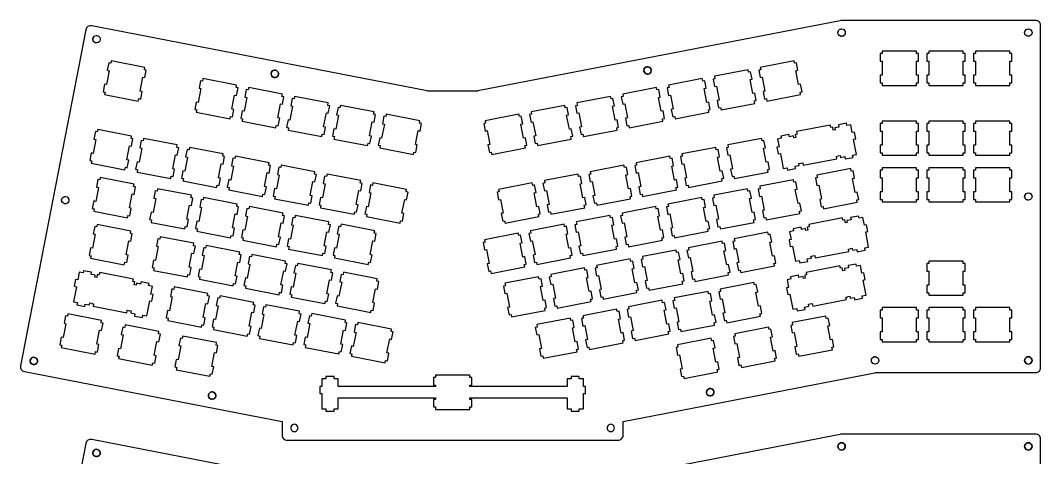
# Model space of a CAD drawing. Header units: millimetres. Extents: x -191 to 225, y 1 to 821.
# Drawn here: x -190.9 to 225.1, y 642.6 to 821.1 of the extents above; entities that cross this region are included whole.
import ezdxf

# ---------------------------------------------------------------- set-up
doc = ezdxf.new("R2010")
doc.units = ezdxf.units.MM
doc.layers.get('0').update_dxf_attribs({"linetype": 'CONTINUOUS'})

msp = doc.modelspace()

# ---------------------------------------------------------------- linework, layer by layer
for p, q in [((142.54, 816.6), (142.46, 816.14)), ((142.54, 815.67), (142.46, 816.14)), ((142.54, 816.6), (142.75, 817.02)), ((142.75, 815.25), (142.54, 815.67)), ((143.08, 817.35), (142.75, 817.02)), ((143.5, 817.56), (143.08, 817.35)), ((143.5, 817.56), (143.96, 817.64)), ((143.96, 817.64), (144.43, 817.56)), ((144.43, 817.56), (144.84, 817.35)), ((144.84, 817.35), (145.18, 817.02)), ((145.18, 817.02), (145.39, 816.6)), ((145.39, 815.67), (145.18, 815.25)), ((145.39, 816.6), (145.46, 816.14)), ((145.46, 816.14), (145.39, 815.67)), ((218.63, 816.14), (218.71, 816.6)), ((218.71, 815.67), (218.63, 816.14)), ((218.71, 816.6), (218.92, 817.02)), ((218.92, 815.25), (218.71, 815.67)), ((218.92, 817.02), (219.25, 817.35)), ((219.25, 817.35), (219.67, 817.56)), ((219.67, 817.56), (220.13, 817.64)), ((220.13, 817.64), (220.6, 817.56)), ((220.6, 817.56), (221.01, 817.35)), ((221.01, 817.35), (221.35, 817.02)), ((221.35, 817.02), (221.56, 816.6)), ((221.56, 815.67), (221.35, 815.25)), ((221.56, 816.6), (221.63, 816.14)), ((221.63, 816.14), (221.56, 815.67)), ((-161.31, 813.73), (-161.33, 813.26)), ((-161.2, 812.81), (-161.33, 813.26)), ((-161.31, 813.73), (-161.15, 814.17)), ((-160.94, 812.42), (-161.2, 812.81)), ((-161.15, 814.17), (-160.87, 814.54)), ((-160.57, 812.13), (-160.94, 812.42)), ((-160.87, 814.54), (-160.48, 814.8)), ((-160.57, 812.13), (-160.13, 811.97)), ((-160.48, 814.8), (-160.02, 814.93)), ((-159.66, 811.95), (-160.13, 811.97)), ((-160.02, 814.93), (-159.56, 814.91)), ((-159.21, 812.08), (-159.66, 811.95)), ((-159.56, 814.91), (-159.11, 814.75)), ((-158.82, 812.34), (-159.21, 812.08)), ((-159.11, 814.75), (-158.74, 814.47)), ((-158.53, 812.71), (-158.82, 812.34)), ((-158.74, 814.47), (-158.48, 814.08)), ((-158.37, 813.16), (-158.53, 812.71)), ((-158.48, 814.08), (-158.35, 813.62)), ((-158.35, 813.62), (-158.37, 813.16)), ((142.75, 815.25), (143.08, 814.92)), ((143.5, 814.71), (143.08, 814.92)), ((143.5, 814.71), (143.96, 814.64)), ((144.43, 814.71), (143.96, 814.64)), ((144.43, 814.71), (144.84, 814.92)), ((145.18, 815.25), (144.84, 814.92)), ((219.25, 814.92), (218.92, 815.25)), ((219.67, 814.71), (219.25, 814.92)), ((220.13, 814.64), (219.67, 814.71)), ((220.6, 814.71), (220.13, 814.64)), ((221.01, 814.92), (220.6, 814.71)), ((221.35, 815.25), (221.01, 814.92)), ((-88.63, 799.13), (-88.62, 799.6)), ((-88.63, 799.13), (-88.51, 798.68)), ((-88.62, 799.6), (-88.46, 800.04)), ((-88.46, 800.04), (-88.17, 800.41)), ((-88.17, 800.41), (-87.78, 800.67)), ((-87.78, 800.67), (-87.33, 800.8)), ((-87.33, 800.8), (-86.86, 800.78)), ((-86.86, 800.78), (-86.42, 800.62)), ((-86.42, 800.62), (-86.05, 800.33)), ((-86.05, 800.33), (-85.79, 799.95)), ((-85.67, 799.03), (-85.83, 798.58)), ((-85.79, 799.95), (-85.66, 799.49)), ((-85.66, 799.49), (-85.67, 799.03)), ((63.49, 801.31), (63.36, 800.86)), ((63.36, 800.86), (63.38, 800.39)), ((63.38, 800.39), (63.54, 799.95)), ((63.75, 801.7), (63.49, 801.31)), ((63.54, 799.95), (63.83, 799.58)), ((64.12, 801.99), (63.75, 801.7)), ((63.83, 799.58), (64.22, 799.31)), ((64.57, 802.15), (64.12, 801.99)), ((64.22, 799.31), (64.67, 799.18)), ((65.03, 802.16), (64.57, 802.15)), ((64.67, 799.18), (65.14, 799.2)), ((65.48, 802.03), (65.03, 802.16)), ((65.14, 799.2), (65.58, 799.36)), ((65.87, 801.77), (65.48, 802.03)), ((65.58, 799.36), (65.95, 799.65)), ((66.16, 801.4), (65.87, 801.77)), ((65.95, 799.65), (66.21, 800.04)), ((66.32, 800.96), (66.16, 801.4)), ((66.21, 800.04), (66.34, 800.49)), ((66.34, 800.49), (66.32, 800.96)), ((-88.24, 798.29), (-88.51, 798.68)), ((-87.87, 798), (-88.24, 798.29)), ((-87.43, 797.84), (-87.87, 798)), ((-86.96, 797.82), (-87.43, 797.84)), ((-86.51, 797.95), (-86.96, 797.82)), ((-86.12, 798.21), (-86.51, 797.95)), ((-85.83, 798.58), (-86.12, 798.21)), ((-173.92, 748.49), (-173.63, 748.86)), ((-173.63, 748.86), (-173.24, 749.12)), ((-173.24, 749.12), (-172.79, 749.25)), ((-172.79, 749.25), (-172.32, 749.23)), ((-172.32, 749.23), (-171.88, 749.07)), ((-171.88, 749.07), (-171.51, 748.78)), ((218.71, 749.69), (218.63, 749.22)), ((218.71, 748.76), (218.63, 749.22)), ((218.71, 749.69), (218.92, 750.11)), ((218.92, 750.11), (219.25, 750.44)), ((219.25, 750.44), (219.67, 750.65)), ((219.67, 750.65), (220.13, 750.72)), ((220.13, 750.72), (220.6, 750.65)), ((221.01, 750.44), (220.6, 750.65)), ((221.01, 750.44), (221.35, 750.11)), ((221.35, 750.11), (221.56, 749.69)), ((221.56, 749.69), (221.63, 749.22)), ((221.63, 749.22), (221.56, 748.76)), ((-174.1, 747.58), (-174.08, 748.04)), ((-174.1, 747.58), (-173.97, 747.13)), ((-173.92, 748.49), (-174.08, 748.04)), ((-173.71, 746.74), (-173.97, 747.13)), ((-173.34, 746.45), (-173.71, 746.74)), ((-172.9, 746.28), (-173.34, 746.45)), ((-172.43, 746.27), (-172.9, 746.28)), ((-171.98, 746.4), (-172.43, 746.27)), ((-171.59, 746.66), (-171.98, 746.4)), ((-171.3, 747.03), (-171.59, 746.66)), ((-171.51, 748.78), (-171.25, 748.39)), ((-171.14, 747.47), (-171.3, 747.03)), ((-171.12, 747.94), (-171.25, 748.39)), ((-171.12, 747.94), (-171.14, 747.47)), ((218.71, 748.76), (218.92, 748.34)), ((219.25, 748.01), (218.92, 748.34)), ((219.25, 748.01), (219.67, 747.8)), ((219.67, 747.8), (220.13, 747.72)), ((220.6, 747.8), (220.13, 747.72)), ((221.01, 748.01), (220.6, 747.8)), ((221.35, 748.34), (221.01, 748.01)), ((221.56, 748.76), (221.35, 748.34)), ((-186.87, 681.89), (-186.85, 682.36)), ((-186.85, 682.36), (-186.69, 682.8)), ((-186.69, 682.8), (-186.4, 683.17)), ((-186.01, 683.44), (-186.4, 683.17)), ((-186.01, 683.44), (-185.56, 683.56)), ((-185.56, 683.56), (-185.09, 683.55)), ((-185.09, 683.55), (-184.65, 683.39)), ((-184.65, 683.39), (-184.28, 683.1)), ((-184.28, 683.1), (-184.02, 682.71)), ((-184.02, 682.71), (-183.89, 682.26)), ((156.16, 682.31), (156.23, 682.78)), ((156.23, 681.85), (156.16, 682.31)), ((156.23, 682.78), (156.44, 683.19)), ((156.44, 683.19), (156.77, 683.53)), ((156.77, 683.53), (157.19, 683.74)), ((157.65, 683.81), (157.19, 683.74)), ((157.65, 683.81), (158.12, 683.74)), ((158.12, 683.74), (158.54, 683.53)), ((158.54, 683.53), (158.87, 683.19)), ((158.87, 683.19), (159.08, 682.78)), ((159.08, 682.78), (159.16, 682.31)), ((159.16, 682.31), (159.08, 681.85)), ((218.63, 682.31), (218.71, 682.78)), ((218.71, 681.85), (218.63, 682.31)), ((218.92, 683.19), (218.71, 682.78)), ((218.92, 683.19), (219.25, 683.53)), ((219.25, 683.53), (219.67, 683.74)), ((219.67, 683.74), (220.13, 683.81)), ((220.13, 683.81), (220.6, 683.74)), ((220.6, 683.74), (221.01, 683.53)), ((221.35, 683.19), (221.01, 683.53)), ((221.35, 683.19), (221.56, 682.78)), ((221.56, 682.78), (221.63, 682.31)), ((221.63, 682.31), (221.56, 681.85)), ((-186.74, 681.44), (-186.87, 681.89)), ((-186.47, 681.05), (-186.74, 681.44)), ((-186.1, 680.76), (-186.47, 681.05)), ((-185.66, 680.6), (-186.1, 680.76)), ((-185.19, 680.59), (-185.66, 680.6)), ((-184.74, 680.72), (-185.19, 680.59)), ((-184.35, 680.98), (-184.74, 680.72)), ((-184.06, 681.35), (-184.35, 680.98)), ((-183.9, 681.79), (-184.06, 681.35)), ((-183.89, 682.26), (-183.9, 681.79)), ((156.44, 681.43), (156.23, 681.85)), ((156.77, 681.1), (156.44, 681.43)), ((157.19, 680.88), (156.77, 681.1)), ((157.65, 680.81), (157.19, 680.88)), ((158.12, 680.88), (157.65, 680.81)), ((158.54, 681.1), (158.12, 680.88)), ((158.87, 681.43), (158.54, 681.1)), ((159.08, 681.85), (158.87, 681.43)), ((218.92, 681.43), (218.71, 681.85)), ((219.25, 681.1), (218.92, 681.43)), ((219.67, 680.88), (219.25, 681.1)), ((220.13, 680.81), (219.67, 680.88)), ((220.13, 680.81), (220.6, 680.88)), ((221.01, 681.1), (220.6, 680.88)), ((221.35, 681.43), (221.01, 681.1)), ((221.56, 681.85), (221.35, 681.43)), ((89.03, 669.94), (88.9, 669.49)), ((89.29, 670.33), (89.03, 669.94)), ((89.66, 670.62), (89.29, 670.33)), ((90.1, 670.78), (89.66, 670.62)), ((90.57, 670.8), (90.1, 670.78)), ((91.02, 670.67), (90.57, 670.8)), ((91.41, 670.41), (91.02, 670.67)), ((91.7, 670.04), (91.41, 670.41)), ((91.86, 669.59), (91.7, 670.04)), ((-114.17, 667.76), (-114.15, 668.23)), ((-114.04, 667.31), (-114.17, 667.76)), ((-114.15, 668.23), (-113.99, 668.67)), ((-113.78, 666.92), (-114.04, 667.31)), ((-113.99, 668.67), (-113.7, 669.04)), ((-113.41, 666.63), (-113.78, 666.92)), ((-113.7, 669.04), (-113.31, 669.3)), ((-112.97, 666.47), (-113.41, 666.63)), ((-113.31, 669.3), (-112.86, 669.43)), ((-112.5, 666.45), (-112.97, 666.47)), ((-112.86, 669.43), (-112.39, 669.42)), ((-112.05, 666.58), (-112.5, 666.45)), ((-112.39, 669.42), (-111.95, 669.26)), ((-111.66, 666.85), (-112.05, 666.58)), ((-111.95, 669.26), (-111.58, 668.97)), ((-111.37, 667.22), (-111.66, 666.85)), ((-111.58, 668.97), (-111.32, 668.58)), ((-111.21, 667.66), (-111.37, 667.22)), ((-111.32, 668.58), (-111.19, 668.13)), ((-111.19, 668.13), (-111.21, 667.66)), ((88.9, 669.49), (88.91, 669.02)), ((88.91, 669.02), (89.07, 668.58)), ((89.07, 668.58), (89.36, 668.21)), ((89.36, 668.21), (89.75, 667.95)), ((89.75, 667.95), (90.2, 667.82)), ((90.2, 667.82), (90.67, 667.83)), ((90.67, 667.83), (91.11, 667.99)), ((91.11, 667.99), (91.48, 668.28)), ((91.48, 668.28), (91.75, 668.67)), ((91.75, 668.67), (91.87, 669.12)), ((91.87, 669.12), (91.86, 669.59)), ((-161.31, 644.79), (-161.15, 645.23)), ((-161.15, 645.23), (-160.87, 645.61)), ((-160.87, 645.61), (-160.48, 645.87)), ((-160.48, 645.87), (-160.02, 646)), ((-160.02, 646), (-159.56, 645.98)), ((-159.56, 645.98), (-159.11, 645.82)), ((-159.11, 645.82), (-158.74, 645.53)), ((-158.74, 645.53), (-158.48, 645.14)), ((-158.48, 645.14), (-158.35, 644.69)), ((142.46, 647.2), (142.54, 647.67)), ((142.54, 646.74), (142.46, 647.2)), ((142.54, 647.67), (142.75, 648.08)), ((142.75, 646.32), (142.54, 646.74)), ((142.75, 648.08), (143.08, 648.42)), ((143.08, 645.99), (142.75, 646.32)), ((143.08, 648.42), (143.5, 648.63)), ((143.5, 645.77), (143.08, 645.99)), ((143.5, 648.63), (143.96, 648.7)), ((143.96, 645.7), (143.5, 645.77)), ((143.96, 648.7), (144.43, 648.63)), ((144.43, 645.77), (143.96, 645.7)), ((144.43, 648.63), (144.84, 648.42)), ((144.84, 645.99), (144.43, 645.77)), ((144.84, 648.42), (145.18, 648.08)), ((145.18, 646.32), (144.84, 645.99)), ((145.18, 648.08), (145.39, 647.67)), ((145.39, 646.74), (145.18, 646.32)), ((145.39, 647.67), (145.46, 647.2)), ((145.46, 647.2), (145.39, 646.74)), ((218.63, 647.2), (218.71, 647.67)), ((218.71, 646.74), (218.63, 647.2)), ((218.71, 647.67), (218.92, 648.08)), ((218.92, 646.32), (218.71, 646.74)), ((218.92, 648.08), (219.25, 648.42)), ((219.25, 645.99), (218.92, 646.32)), ((219.25, 648.42), (219.67, 648.63)), ((219.67, 645.77), (219.25, 645.99)), ((219.67, 648.63), (220.13, 648.7)), ((220.13, 645.7), (219.67, 645.77)), ((220.13, 648.7), (220.6, 648.63)), ((220.6, 645.77), (220.13, 645.7)), ((220.6, 648.63), (221.01, 648.42)), ((221.01, 645.99), (220.6, 645.77)), ((221.01, 648.42), (221.35, 648.08)), ((221.35, 646.32), (221.01, 645.99)), ((221.35, 648.08), (221.56, 647.67)), ((221.56, 646.74), (221.35, 646.32)), ((221.56, 647.67), (221.63, 647.2)), ((221.63, 647.2), (221.56, 646.74)), ((-161.33, 644.32), (-161.31, 644.79)), ((-161.2, 643.87), (-161.33, 644.32)), ((-160.94, 643.48), (-161.2, 643.87)), ((-160.57, 643.19), (-160.94, 643.48)), ((-160.13, 643.03), (-160.57, 643.19)), ((-159.66, 643.02), (-160.13, 643.03)), ((-159.21, 643.15), (-159.66, 643.02)), ((-158.82, 643.41), (-159.21, 643.15)), ((-158.53, 643.78), (-158.82, 643.41)), ((-158.37, 644.22), (-158.53, 643.78)), ((-158.35, 644.69), (-158.37, 644.22))]:
    msp.add_line(p, q)
for points in [[(225.13, 819.14, 0.414214), (223.13, 821.14), (144.11, 821.14), (-4.34, 792.32, -0.047992), (-4.72, 792.28), (-24.58, 792.28, -0.048018), (-24.96, 792.32), (-161.83, 818.92, 0.414214), (-164.18, 817.34), (-190.86, 680.08, 0.414214), (-189.28, 677.74), (-84.18, 657.31), (-84.18, 651.76, 0.414214), (-82.18, 649.76), (52.88, 649.76, 0.414214), (54.88, 651.76), (54.88, 657.31), (157.57, 677.27, -0.048033), (157.96, 677.31), (223.13, 677.31, 0.414214), (225.13, 679.31)], [(225.13, 650.2, 0.414214), (223.13, 652.2), (144.11, 652.2), (-4.34, 623.38, -0.047992), (-4.72, 623.35), (-24.58, 623.35, -0.048018), (-24.96, 623.38), (-161.83, 649.99, 0.414214), (-164.18, 648.41), (-190.86, 511.15, 0.414214), (-189.28, 508.81), (-84.18, 488.38), (-84.18, 482.83, 0.414214), (-82.18, 480.83), (52.88, 480.83, 0.414214), (54.88, 482.83), (54.88, 488.38), (157.57, 508.34, -0.048033), (157.96, 508.38), (223.13, 508.38, 0.414214), (225.13, 510.38)]]:
    msp.add_lwpolyline(points, format="xyb", close=True)
for points in [[(144.43, 814.71), (143.96, 814.64), (143.5, 814.71), (143.08, 814.92), (142.75, 815.25), (142.54, 815.67), (142.46, 816.14), (142.54, 816.6), (142.75, 817.02), (143.08, 817.35), (143.5, 817.56), (143.96, 817.64), (144.43, 817.56), (144.84, 817.35), (145.18, 817.02), (145.39, 816.6), (145.46, 816.14), (145.39, 815.67), (145.18, 815.25), (144.84, 814.92)], [(218.71, 816.6), (218.92, 817.02), (219.25, 817.35), (219.67, 817.56), (220.13, 817.64), (220.6, 817.56), (221.01, 817.35), (221.35, 817.02), (221.56, 816.6), (221.63, 816.14), (221.56, 815.67), (221.35, 815.25), (221.01, 814.92), (220.6, 814.71), (220.13, 814.64), (219.67, 814.71), (219.25, 814.92), (218.92, 815.25), (218.71, 815.67), (218.63, 816.14)], [(-160.87, 814.54), (-160.48, 814.8), (-160.02, 814.93), (-159.56, 814.91), (-159.11, 814.75), (-158.74, 814.47), (-158.48, 814.08), (-158.35, 813.62), (-158.37, 813.16), (-158.53, 812.71), (-158.82, 812.34), (-159.21, 812.08), (-159.66, 811.95), (-160.13, 811.97), (-160.57, 812.13), (-160.94, 812.42), (-161.2, 812.81), (-161.33, 813.26), (-161.31, 813.73), (-161.15, 814.17)], [(160.51, 808.61), (160.51, 807.61), (159.71, 807.61), (159.71, 804.51), (160.51, 804.51), (160.51, 798.71), (159.71, 798.71), (159.71, 795.61), (160.51, 795.61), (160.51, 794.61), (174.51, 794.61), (174.51, 795.61), (175.31, 795.61), (175.31, 798.71), (174.51, 798.71), (174.51, 804.51), (175.31, 804.51), (175.31, 807.61), (174.51, 807.61), (174.51, 808.61)], [(179.56, 804.51), (179.56, 798.71), (178.76, 798.71), (178.76, 795.61), (179.56, 795.61), (179.56, 794.61), (193.56, 794.61), (193.56, 795.61), (194.36, 795.61), (194.36, 798.71), (193.56, 798.71), (193.56, 804.51), (194.36, 804.51), (194.36, 807.61), (193.56, 807.61), (193.56, 808.61), (179.56, 808.61), (179.56, 807.61), (178.76, 807.61), (178.76, 804.51)], [(212.61, 808.61), (198.61, 808.61), (198.61, 807.61), (197.81, 807.61), (197.81, 804.51), (198.61, 804.51), (198.61, 798.71), (197.81, 798.71), (197.81, 795.61), (198.61, 795.61), (198.61, 794.61), (212.61, 794.61), (212.61, 795.61), (213.41, 795.61), (213.41, 798.71), (212.61, 798.71), (212.61, 804.51), (213.41, 804.51), (213.41, 807.61), (212.61, 807.61)], [(-154.87, 803.79), (-155.46, 800.75), (-154.67, 800.59), (-155.78, 794.9), (-156.56, 795.05), (-157.16, 792.01), (-156.37, 791.86), (-156.56, 790.88), (-142.82, 788.21), (-142.63, 789.19), (-141.84, 789.03), (-141.25, 792.08), (-142.04, 792.23), (-140.93, 797.92), (-140.14, 797.77), (-139.55, 800.81), (-140.34, 800.97), (-140.15, 801.95), (-153.89, 804.62), (-154.08, 803.64)], [(112.54, 789.03), (113.32, 789.19), (113.51, 788.21), (127.25, 790.88), (127.06, 791.86), (127.85, 792.01), (127.26, 795.05), (126.47, 794.9), (125.36, 800.59), (126.15, 800.75), (125.56, 803.79), (124.77, 803.64), (124.58, 804.62), (110.84, 801.95), (111.03, 800.97), (110.25, 800.81), (110.84, 797.77), (111.62, 797.92), (112.73, 792.23), (111.94, 792.08)], [(-87.78, 800.67), (-88.17, 800.41), (-88.46, 800.04), (-88.62, 799.6), (-88.63, 799.13), (-88.51, 798.68), (-88.24, 798.29), (-87.87, 798), (-87.43, 797.84), (-86.96, 797.82), (-86.51, 797.95), (-86.12, 798.21), (-85.83, 798.58), (-85.67, 799.03), (-85.66, 799.49), (-85.79, 799.95), (-86.05, 800.33), (-86.42, 800.62), (-86.86, 800.78), (-87.33, 800.8)], [(66.34, 800.49), (66.21, 800.04), (65.95, 799.65), (65.58, 799.36), (65.14, 799.2), (64.67, 799.18), (64.22, 799.31), (63.83, 799.58), (63.54, 799.95), (63.38, 800.39), (63.36, 800.86), (63.49, 801.31), (63.75, 801.7), (64.12, 801.99), (64.57, 802.15), (65.03, 802.16), (65.48, 802.03), (65.87, 801.77), (66.16, 801.4), (66.32, 800.96)], [(92.14, 798.31), (92.33, 797.33), (91.55, 797.18), (92.14, 794.14), (92.92, 794.29), (94.03, 788.6), (93.24, 788.44), (93.84, 785.4), (94.62, 785.55), (94.81, 784.57), (108.55, 787.24), (108.36, 788.22), (109.15, 788.38), (108.56, 791.42), (107.77, 791.27), (106.66, 796.96), (107.45, 797.11), (106.86, 800.15), (106.07, 800), (105.88, 800.98)], [(-119.76, 784.74), (-118.97, 784.59), (-119.16, 783.61), (-105.42, 780.94), (-105.23, 781.92), (-104.44, 781.76), (-103.85, 784.81), (-104.64, 784.96), (-103.53, 790.65), (-102.74, 790.5), (-102.15, 793.54), (-102.94, 793.7), (-102.75, 794.68), (-116.49, 797.35), (-116.68, 796.37), (-117.47, 796.52), (-118.06, 793.48), (-117.27, 793.32), (-118.38, 787.63), (-119.16, 787.78)], [(75.33, 784.96), (74.54, 784.81), (75.14, 781.76), (75.92, 781.92), (76.11, 780.94), (89.85, 783.61), (89.66, 784.59), (90.45, 784.74), (89.86, 787.78), (89.07, 787.63), (87.96, 793.32), (88.75, 793.48), (88.16, 796.52), (87.37, 796.37), (87.18, 797.35), (73.44, 794.68), (73.63, 793.7), (72.85, 793.54), (73.44, 790.5), (74.22, 790.65)], [(-99.68, 784), (-100.46, 784.15), (-101.06, 781.11), (-100.27, 780.95), (-100.46, 779.97), (-86.72, 777.3), (-86.53, 778.28), (-85.74, 778.13), (-85.15, 781.17), (-85.94, 781.33), (-84.83, 787.02), (-84.04, 786.87), (-83.45, 789.91), (-84.24, 790.06), (-84.05, 791.04), (-97.79, 793.71), (-97.98, 792.73), (-98.77, 792.88), (-99.36, 789.84), (-98.57, 789.69)], [(71.16, 784.15), (70.37, 784), (69.26, 789.69), (70.05, 789.84), (69.46, 792.88), (68.67, 792.73), (68.48, 793.71), (54.74, 791.04), (54.93, 790.06), (54.15, 789.91), (54.74, 786.87), (55.52, 787.02), (56.63, 781.33), (55.84, 781.17), (56.44, 778.13), (57.22, 778.28), (57.41, 777.3), (71.15, 779.97), (70.96, 780.95), (71.75, 781.11)], [(-64.75, 786.27), (-65.54, 786.43), (-65.35, 787.41), (-79.09, 790.08), (-79.28, 789.1), (-80.07, 789.25), (-80.66, 786.21), (-79.87, 786.06), (-80.98, 780.36), (-81.76, 780.51), (-82.36, 777.47), (-81.57, 777.32), (-81.76, 776.34), (-68.02, 773.67), (-67.83, 774.65), (-67.04, 774.49), (-66.45, 777.54), (-67.24, 777.69), (-66.13, 783.38), (-65.34, 783.23)], [(-47.75, 773.9), (-48.54, 774.06), (-47.43, 779.75), (-46.64, 779.6), (-46.05, 782.64), (-46.84, 782.79), (-46.65, 783.77), (-60.39, 786.44), (-60.58, 785.46), (-61.37, 785.61), (-61.96, 782.57), (-61.17, 782.42), (-62.28, 776.73), (-63.06, 776.88), (-63.66, 773.84), (-62.87, 773.68), (-63.06, 772.7), (-49.32, 770.03), (-49.13, 771.01), (-48.34, 770.86)], [(32.65, 782.57), (32.06, 785.62), (31.27, 785.46), (31.08, 786.44), (17.34, 783.77), (17.53, 782.79), (16.75, 782.64), (17.34, 779.6), (18.12, 779.75), (19.23, 774.06), (18.44, 773.9), (19.04, 770.86), (19.82, 771.01), (20.01, 770.03), (33.75, 772.7), (33.56, 773.68), (34.35, 773.84), (33.76, 776.88), (32.97, 776.73), (31.86, 782.42)], [(52.26, 777.32), (53.05, 777.47), (52.46, 780.51), (51.67, 780.36), (50.56, 786.06), (51.35, 786.21), (50.76, 789.25), (49.97, 789.1), (49.78, 790.08), (36.04, 787.41), (36.23, 786.43), (35.45, 786.27), (36.04, 783.23), (36.82, 783.38), (37.93, 777.69), (37.14, 777.54), (37.74, 774.49), (38.52, 774.65), (38.71, 773.67), (52.45, 776.34)], [(-44.36, 773.24), (-44.96, 770.2), (-44.17, 770.05), (-44.36, 769.07), (-30.62, 766.4), (-30.43, 767.38), (-29.64, 767.22), (-29.05, 770.27), (-29.84, 770.42), (-28.73, 776.11), (-27.94, 775.96), (-27.35, 779), (-28.14, 779.16), (-27.95, 780.14), (-41.69, 782.81), (-41.88, 781.83), (-42.67, 781.98), (-43.26, 778.94), (-42.47, 778.79), (-43.58, 773.09)], [(1.31, 766.4), (15.05, 769.07), (14.86, 770.05), (15.65, 770.2), (15.06, 773.24), (14.27, 773.09), (13.16, 778.79), (13.95, 778.94), (13.36, 781.98), (12.57, 781.83), (12.38, 782.81), (-1.36, 780.14), (-1.17, 779.16), (-1.95, 779), (-1.36, 775.96), (-0.58, 776.11), (0.53, 770.42), (-0.26, 770.27), (0.34, 767.22), (1.12, 767.38)], [(125.05, 774.58), (125.29, 773.33), (124.53, 773.19), (124.38, 773.97), (122.68, 773.64), (122.51, 774.55), (119.27, 773.92), (119.44, 773.01), (117.85, 772.7), (118.47, 769.53), (117.61, 769.36), (118.14, 766.62), (119, 766.78), (120.2, 760.63), (121.79, 760.94), (121.98, 759.98), (125.22, 760.61), (125.03, 761.57), (126.72, 761.9), (126.57, 762.68), (127.33, 762.83), (127.34, 762.8), (128.12, 762.95), (128.31, 761.97), (142.06, 764.64), (141.87, 765.62), (142.65, 765.78), (142.65, 765.81), (143.41, 765.96), (143.56, 765.17), (145.25, 765.5), (145.44, 764.54), (148.68, 765.17), (148.49, 766.13), (150.09, 766.44), (148.89, 772.59), (149.75, 772.76), (149.22, 775.51), (148.36, 775.34), (147.74, 778.51), (146.15, 778.2), (145.97, 779.11), (142.73, 778.48), (142.91, 777.57), (141.21, 777.24), (141.36, 776.46), (140.6, 776.31), (140.36, 777.56), (139.58, 777.4), (139.38, 778.39), (125.64, 775.72), (125.83, 774.73)], [(159.71, 779.04), (159.71, 775.94), (160.51, 775.94), (160.51, 770.14), (159.71, 770.14), (159.71, 767.04), (160.51, 767.04), (160.51, 766.04), (174.51, 766.04), (174.51, 767.04), (175.31, 767.04), (175.31, 770.14), (174.51, 770.14), (174.51, 775.94), (175.31, 775.94), (175.31, 779.04), (174.51, 779.04), (174.51, 780.04), (160.51, 780.04), (160.51, 779.04)], [(194.36, 767.04), (194.36, 770.14), (193.56, 770.14), (193.56, 775.94), (194.36, 775.94), (194.36, 779.04), (193.56, 779.04), (193.56, 780.04), (179.56, 780.04), (179.56, 779.04), (178.76, 779.04), (178.76, 775.94), (179.56, 775.94), (179.56, 770.14), (178.76, 770.14), (178.76, 767.04), (179.56, 767.04), (179.56, 766.04), (193.56, 766.04), (193.56, 767.04)], [(198.61, 775.94), (198.61, 770.14), (197.81, 770.14), (197.81, 767.04), (198.61, 767.04), (198.61, 766.04), (212.61, 766.04), (212.61, 767.04), (213.41, 767.04), (213.41, 770.14), (212.61, 770.14), (212.61, 775.94), (213.41, 775.94), (213.41, 779.04), (212.61, 779.04), (212.61, 780.04), (198.61, 780.04), (198.61, 779.04), (197.81, 779.04), (197.81, 775.94)], [(-145.6, 769.72), (-145.01, 772.76), (-145.79, 772.92), (-145.6, 773.9), (-159.34, 776.57), (-159.53, 775.59), (-160.32, 775.74), (-160.91, 772.7), (-160.13, 772.54), (-161.23, 766.85), (-162.02, 767), (-162.61, 763.96), (-161.82, 763.81), (-162.01, 762.83), (-148.27, 760.16), (-148.08, 761.14), (-147.3, 760.98), (-146.7, 764.03), (-147.49, 764.18), (-146.38, 769.87)], [(-126.31, 769.13), (-127.09, 769.28), (-126.9, 770.26), (-140.64, 772.93), (-140.83, 771.95), (-141.62, 772.1), (-142.21, 769.06), (-141.43, 768.91), (-142.53, 763.22), (-143.32, 763.37), (-143.91, 760.32), (-143.12, 760.17), (-143.31, 759.19), (-129.57, 756.52), (-129.38, 757.5), (-128.6, 757.35), (-128, 760.39), (-128.79, 760.54), (-127.68, 766.24), (-126.9, 766.09)], [(114.01, 763.37), (113.22, 763.22), (112.12, 768.91), (112.9, 769.06), (112.31, 772.1), (111.53, 771.95), (111.33, 772.93), (97.59, 770.26), (97.78, 769.28), (97, 769.13), (97.59, 766.09), (98.38, 766.24), (99.48, 760.54), (98.7, 760.39), (99.29, 757.35), (100.07, 757.5), (100.26, 756.52), (114.01, 759.19), (113.82, 760.17), (114.6, 760.33)], [(-110.68, 753.87), (-109.9, 753.71), (-109.3, 756.76), (-110.09, 756.91), (-108.98, 762.6), (-108.2, 762.45), (-107.61, 765.49), (-108.39, 765.65), (-108.2, 766.63), (-121.94, 769.3), (-122.13, 768.32), (-122.92, 768.47), (-123.51, 765.43), (-122.73, 765.27), (-123.83, 759.58), (-124.62, 759.73), (-125.21, 756.69), (-124.42, 756.54), (-124.61, 755.56), (-110.87, 752.89)], [(-88.91, 761.86), (-89.69, 762.01), (-89.5, 762.99), (-103.24, 765.66), (-103.43, 764.68), (-104.22, 764.83), (-104.81, 761.79), (-104.03, 761.64), (-105.13, 755.95), (-105.92, 756.1), (-106.51, 753.06), (-105.72, 752.9), (-105.91, 751.92), (-92.17, 749.25), (-91.98, 750.23), (-91.2, 750.08), (-90.6, 753.12), (-91.39, 753.27), (-90.28, 758.97), (-89.5, 758.82)], [(77.2, 753.06), (76.61, 756.1), (75.82, 755.95), (74.72, 761.64), (75.5, 761.79), (74.91, 764.83), (74.13, 764.68), (73.93, 765.66), (60.19, 762.99), (60.38, 762.01), (59.6, 761.86), (60.19, 758.82), (60.98, 758.97), (62.08, 753.27), (61.3, 753.12), (61.89, 750.08), (62.67, 750.23), (62.86, 749.25), (76.61, 751.92), (76.42, 752.9)], [(92.63, 769.3), (78.89, 766.63), (79.08, 765.65), (78.3, 765.49), (78.89, 762.45), (79.68, 762.6), (80.78, 756.91), (80, 756.76), (80.59, 753.71), (81.37, 753.87), (81.56, 752.89), (95.31, 755.56), (95.12, 756.54), (95.9, 756.69), (95.31, 759.73), (94.52, 759.58), (93.42, 765.27), (94.2, 765.43), (93.61, 768.47), (92.83, 768.32)], [(-71.9, 749.49), (-72.69, 749.64), (-71.58, 755.33), (-70.8, 755.18), (-70.21, 758.22), (-70.99, 758.38), (-70.8, 759.36), (-84.54, 762.03), (-84.73, 761.05), (-85.52, 761.2), (-86.11, 758.16), (-85.33, 758), (-86.43, 752.31), (-87.22, 752.46), (-87.81, 749.42), (-87.02, 749.27), (-87.21, 748.29), (-73.47, 745.62), (-73.28, 746.6), (-72.5, 746.44)], [(56.02, 758), (56.8, 758.16), (56.21, 761.2), (55.43, 761.05), (55.23, 762.03), (41.49, 759.36), (41.68, 758.38), (40.9, 758.22), (41.49, 755.18), (42.28, 755.33), (43.38, 749.64), (42.6, 749.49), (43.19, 746.44), (43.97, 746.6), (44.16, 745.62), (57.91, 748.29), (57.72, 749.27), (58.5, 749.42), (57.91, 752.46), (57.12, 752.31)], [(-52.1, 755.72), (-65.84, 758.39), (-66.03, 757.41), (-66.82, 757.56), (-67.41, 754.52), (-66.63, 754.37), (-67.73, 748.68), (-68.52, 748.83), (-69.11, 745.79), (-68.32, 745.63), (-68.51, 744.65), (-54.77, 741.98), (-54.58, 742.96), (-53.8, 742.81), (-53.2, 745.85), (-53.99, 746.01), (-52.88, 751.7), (-52.1, 751.55), (-51.51, 754.59), (-52.29, 754.74)], [(39.02, 745.63), (39.8, 745.79), (39.21, 748.83), (38.42, 748.68), (37.32, 754.37), (38.1, 754.52), (37.51, 757.57), (36.73, 757.41), (36.53, 758.39), (22.79, 755.72), (22.98, 754.74), (22.2, 754.59), (22.79, 751.55), (23.58, 751.7), (24.68, 746.01), (23.9, 745.85), (24.49, 742.81), (25.27, 742.96), (25.46, 741.98), (39.21, 744.65)], [(148.48, 756.57), (149.26, 756.72), (148.67, 759.77), (147.89, 759.61), (147.7, 760.6), (133.95, 757.92), (134.14, 756.94), (133.36, 756.79), (133.95, 753.75), (134.73, 753.9), (135.84, 748.21), (135.06, 748.05), (135.65, 745.01), (136.43, 745.16), (136.62, 744.18), (150.37, 746.85), (150.18, 747.83), (150.96, 747.99), (150.37, 751.03), (149.58, 750.88)], [(174.51, 751.09), (174.51, 756.89), (175.31, 756.89), (175.31, 759.99), (174.51, 759.99), (174.51, 760.99), (160.51, 760.99), (160.51, 759.99), (159.71, 759.99), (159.71, 756.89), (160.51, 756.89), (160.51, 751.09), (159.71, 751.09), (159.71, 747.99), (160.51, 747.99), (160.51, 746.99), (174.51, 746.99), (174.51, 747.99), (175.31, 747.99), (175.31, 751.09)], [(193.56, 746.99), (193.56, 747.99), (194.36, 747.99), (194.36, 751.09), (193.56, 751.09), (193.56, 756.89), (194.36, 756.89), (194.36, 759.99), (193.56, 759.99), (193.56, 760.99), (179.56, 760.99), (179.56, 759.99), (178.76, 759.99), (178.76, 756.89), (179.56, 756.89), (179.56, 751.09), (178.76, 751.09), (178.76, 747.99), (179.56, 747.99), (179.56, 746.99)], [(213.41, 756.89), (213.41, 759.99), (212.61, 759.99), (212.61, 760.99), (198.61, 760.99), (198.61, 759.99), (197.81, 759.99), (197.81, 756.89), (198.61, 756.89), (198.61, 751.09), (197.81, 751.09), (197.81, 747.99), (198.61, 747.99), (198.61, 746.99), (212.61, 746.99), (212.61, 747.99), (213.41, 747.99), (213.41, 751.09), (212.61, 751.09), (212.61, 756.89)], [(-143.97, 753.15), (-144.75, 753.31), (-144.56, 754.29), (-158.3, 756.96), (-158.49, 755.98), (-159.28, 756.13), (-159.87, 753.09), (-159.09, 752.94), (-160.19, 747.24), (-160.98, 747.39), (-161.57, 744.35), (-160.78, 744.2), (-160.97, 743.22), (-147.23, 740.55), (-147.04, 741.53), (-146.26, 741.37), (-145.66, 744.42), (-146.45, 744.57), (-145.34, 750.26), (-144.56, 750.11)], [(-34.18, 748.06), (-33.4, 747.91), (-32.81, 750.95), (-33.59, 751.11), (-33.4, 752.09), (-47.14, 754.76), (-47.33, 753.78), (-48.12, 753.93), (-48.71, 750.89), (-47.93, 750.74), (-49.03, 745.04), (-49.82, 745.19), (-50.41, 742.15), (-49.62, 742), (-49.81, 741.02), (-36.07, 738.35), (-35.88, 739.33), (-35.1, 739.17), (-34.5, 742.22), (-35.29, 742.37)], [(19.72, 745.04), (18.62, 750.74), (19.4, 750.89), (18.81, 753.93), (18.03, 753.78), (17.83, 754.76), (4.09, 752.09), (4.28, 751.11), (3.5, 750.95), (4.09, 747.91), (4.88, 748.06), (5.98, 742.37), (5.2, 742.22), (5.79, 739.17), (6.57, 739.33), (6.76, 738.35), (20.51, 741.02), (20.32, 742), (21.1, 742.15), (20.51, 745.19)], [(125.3, 755.22), (124.51, 755.07), (124.32, 756.05), (110.58, 753.38), (110.77, 752.4), (109.98, 752.25), (110.57, 749.2), (111.36, 749.36), (112.47, 743.66), (111.68, 743.51), (112.27, 740.47), (113.06, 740.62), (113.25, 739.64), (126.99, 742.31), (126.8, 743.29), (127.59, 743.44), (127, 746.49), (126.21, 746.33), (125.1, 752.03), (125.89, 752.18)], [(-172.79, 749.25), (-172.32, 749.23), (-171.88, 749.07), (-171.51, 748.78), (-171.25, 748.39), (-171.12, 747.94), (-171.14, 747.47), (-171.3, 747.03), (-171.59, 746.66), (-171.98, 746.4), (-172.43, 746.27), (-172.9, 746.28), (-173.34, 746.45), (-173.71, 746.74), (-173.97, 747.13), (-174.1, 747.58), (-174.08, 748.04), (-173.92, 748.49), (-173.63, 748.86), (-173.24, 749.12)], [(-136.82, 742.7), (-137.6, 742.85), (-138.19, 739.81), (-137.41, 739.65), (-137.6, 738.67), (-123.86, 736), (-123.67, 736.98), (-122.88, 736.83), (-122.29, 739.87), (-123.07, 740.03), (-121.97, 745.72), (-121.18, 745.57), (-120.59, 748.61), (-121.38, 748.76), (-121.19, 749.75), (-134.93, 752.42), (-135.12, 751.43), (-135.9, 751.59), (-136.49, 748.54), (-135.71, 748.39)], [(92.07, 748.76), (91.28, 748.61), (91.87, 745.57), (92.66, 745.72), (93.77, 740.03), (92.98, 739.87), (93.57, 736.83), (94.36, 736.98), (94.55, 736), (108.29, 738.67), (108.1, 739.65), (108.89, 739.81), (108.3, 742.85), (107.51, 742.7), (106.4, 748.39), (107.19, 748.55), (106.6, 751.59), (105.81, 751.43), (105.62, 752.42), (91.88, 749.75)], [(221.01, 750.44), (221.35, 750.11), (221.56, 749.69), (221.63, 749.22), (221.56, 748.76), (221.35, 748.34), (221.01, 748.01), (220.6, 747.8), (220.13, 747.72), (219.67, 747.8), (219.25, 748.01), (218.92, 748.34), (218.71, 748.76), (218.63, 749.22), (218.71, 749.69), (218.92, 750.11), (219.25, 750.44), (219.67, 750.65), (220.13, 750.72), (220.6, 750.65)], [(-119.49, 736.17), (-118.71, 736.02), (-118.9, 735.04), (-105.16, 732.37), (-104.97, 733.35), (-104.18, 733.2), (-103.59, 736.24), (-104.37, 736.39), (-103.27, 742.09), (-102.48, 741.93), (-101.89, 744.98), (-102.68, 745.13), (-102.49, 746.11), (-116.23, 748.78), (-116.42, 747.8), (-117.2, 747.95), (-117.79, 744.91), (-117.01, 744.76), (-118.12, 739.06), (-118.9, 739.22)], [(-98.5, 744.32), (-99.09, 741.27), (-98.31, 741.12), (-99.42, 735.43), (-100.2, 735.58), (-100.79, 732.54), (-100.01, 732.39), (-100.2, 731.4), (-86.46, 728.73), (-86.27, 729.71), (-85.48, 729.56), (-84.89, 732.6), (-85.67, 732.76), (-84.57, 738.45), (-83.78, 738.3), (-83.19, 741.34), (-83.98, 741.49), (-83.79, 742.48), (-97.53, 745.15), (-97.72, 744.16)], [(56.96, 729.71), (57.15, 728.73), (70.89, 731.4), (70.7, 732.39), (71.49, 732.54), (70.9, 735.58), (70.11, 735.43), (69, 741.12), (69.79, 741.28), (69.2, 744.32), (68.41, 744.16), (68.22, 745.15), (54.48, 742.48), (54.67, 741.49), (53.88, 741.34), (54.48, 738.3), (55.26, 738.45), (56.37, 732.76), (55.58, 732.6), (56.17, 729.56)], [(75.07, 736.39), (74.28, 736.24), (74.87, 733.2), (75.66, 733.35), (75.85, 732.37), (89.59, 735.04), (89.4, 736.02), (90.19, 736.17), (89.6, 739.22), (88.81, 739.06), (87.7, 744.76), (88.49, 744.91), (87.9, 747.95), (87.11, 747.8), (86.92, 748.78), (73.18, 746.11), (73.37, 745.13), (72.58, 744.98), (73.18, 741.93), (73.96, 742.09)], [(-65.08, 734.66), (-64.49, 737.71), (-65.28, 737.86), (-65.09, 738.84), (-78.83, 741.51), (-79.02, 740.53), (-79.8, 740.68), (-80.39, 737.64), (-79.61, 737.49), (-80.72, 731.79), (-81.5, 731.95), (-82.09, 728.9), (-81.31, 728.75), (-81.5, 727.77), (-67.76, 725.1), (-67.57, 726.08), (-66.78, 725.93), (-66.19, 728.97), (-66.98, 729.12), (-65.87, 734.82)], [(38.45, 725.1), (52.19, 727.77), (52, 728.75), (52.79, 728.9), (52.2, 731.95), (51.41, 731.79), (50.3, 737.49), (51.09, 737.64), (50.5, 740.68), (49.71, 740.53), (49.52, 741.51), (35.78, 738.84), (35.97, 737.86), (35.18, 737.71), (35.78, 734.66), (36.56, 734.82), (37.67, 729.12), (36.88, 728.97), (37.47, 725.93), (38.26, 726.08)], [(148.34, 728.1), (148.49, 727.32), (150.18, 727.64), (150.37, 726.68), (153.61, 727.31), (153.42, 728.27), (155.02, 728.58), (153.82, 734.74), (154.68, 734.91), (154.15, 737.65), (153.29, 737.49), (152.67, 740.66), (151.08, 740.35), (150.9, 741.25), (147.66, 740.62), (147.84, 739.72), (146.15, 739.39), (146.3, 738.6), (145.54, 738.46), (145.29, 739.7), (144.51, 739.55), (144.32, 740.53), (130.58, 737.86), (130.77, 736.88), (129.98, 736.73), (130.22, 735.48), (129.46, 735.33), (129.31, 736.12), (127.62, 735.79), (127.44, 736.69), (124.2, 736.06), (124.38, 735.16), (122.78, 734.85), (123.4, 731.68), (122.54, 731.51), (123.07, 728.76), (123.93, 728.93), (125.13, 722.77), (126.72, 723.08), (126.91, 722.12), (130.15, 722.75), (129.96, 723.71), (131.66, 724.04), (131.5, 724.83), (132.27, 724.98), (132.27, 724.95), (133.06, 725.1), (133.25, 724.12), (146.99, 726.79), (146.8, 727.77), (147.58, 727.92), (147.58, 727.95)], [(-148.34, 722.37), (-147.55, 722.22), (-146.96, 725.26), (-147.75, 725.42), (-146.64, 731.11), (-145.85, 730.96), (-145.26, 734), (-146.05, 734.15), (-145.86, 735.13), (-159.6, 737.81), (-159.79, 736.82), (-160.58, 736.98), (-161.17, 733.93), (-160.38, 733.78), (-161.49, 728.09), (-162.27, 728.24), (-162.87, 725.2), (-162.08, 725.04), (-162.27, 724.06), (-148.53, 721.39)], [(-47.17, 731.18), (-46.38, 731.03), (-45.79, 734.07), (-46.58, 734.22), (-46.39, 735.21), (-60.13, 737.88), (-60.32, 736.89), (-61.1, 737.05), (-61.7, 734.01), (-60.91, 733.85), (-62.02, 728.16), (-62.8, 728.31), (-63.39, 725.27), (-62.61, 725.12), (-62.8, 724.13), (-49.06, 721.46), (-48.87, 722.44), (-48.08, 722.29), (-47.49, 725.33), (-48.28, 725.49)], [(31.01, 736.89), (30.82, 737.88), (17.08, 735.21), (17.27, 734.22), (16.48, 734.07), (17.08, 731.03), (17.86, 731.18), (18.97, 725.49), (18.18, 725.34), (18.77, 722.29), (19.56, 722.44), (19.75, 721.46), (33.49, 724.13), (33.3, 725.12), (34.09, 725.27), (33.5, 728.31), (32.71, 728.16), (31.6, 733.85), (32.39, 734.01), (31.8, 737.05)], [(-135.78, 723.09), (-136.56, 723.24), (-137.15, 720.2), (-136.37, 720.05), (-136.56, 719.07), (-122.82, 716.39), (-122.63, 717.38), (-121.84, 717.22), (-121.25, 720.27), (-122.03, 720.42), (-120.93, 726.11), (-120.14, 725.96), (-119.55, 729), (-120.34, 729.15), (-120.15, 730.14), (-133.89, 732.81), (-134.08, 731.83), (-134.86, 731.98), (-135.46, 728.94), (-134.67, 728.78)], [(14.6, 721.48), (15.39, 721.63), (14.79, 724.68), (14.01, 724.52), (12.9, 730.22), (13.69, 730.37), (13.1, 733.41), (12.31, 733.26), (12.12, 734.24), (-1.62, 731.57), (-1.43, 730.59), (-2.22, 730.44), (-1.62, 727.39), (-0.84, 727.55), (0.27, 721.85), (-0.52, 721.7), (0.07, 718.66), (0.86, 718.81), (1.05, 717.83), (14.79, 720.5)], [(114.91, 733.8), (114.12, 733.64), (113.93, 734.63), (100.19, 731.95), (100.38, 730.97), (99.59, 730.82), (100.18, 727.78), (100.97, 727.93), (102.08, 722.24), (101.29, 722.08), (101.88, 719.04), (102.67, 719.19), (102.86, 718.21), (116.6, 720.88), (116.41, 721.86), (117.2, 722.02), (116.6, 725.06), (115.82, 724.91), (114.71, 730.6), (115.5, 730.75)], [(-118.45, 716.56), (-117.67, 716.41), (-117.86, 715.43), (-104.12, 712.76), (-103.93, 713.74), (-103.14, 713.59), (-102.55, 716.63), (-103.33, 716.78), (-102.23, 722.48), (-101.44, 722.32), (-100.85, 725.37), (-101.64, 725.52), (-101.45, 726.5), (-115.19, 729.17), (-115.38, 728.19), (-116.16, 728.34), (-116.76, 725.3), (-115.97, 725.15), (-117.08, 719.45), (-117.86, 719.61)], [(82.27, 724.29), (83.38, 718.6), (82.59, 718.45), (83.18, 715.41), (83.97, 715.56), (84.16, 714.58), (97.9, 717.25), (97.71, 718.23), (98.5, 718.38), (97.9, 721.43), (97.12, 721.27), (96.01, 726.97), (96.8, 727.12), (96.21, 730.16), (95.42, 730.01), (95.23, 730.99), (81.49, 728.32), (81.68, 727.34), (80.89, 727.18), (81.49, 724.14)], [(-85.42, 709.12), (-85.23, 710.11), (-84.44, 709.95), (-83.85, 713), (-84.63, 713.15), (-83.53, 718.84), (-82.74, 718.69), (-82.15, 721.73), (-82.94, 721.88), (-82.75, 722.87), (-96.49, 725.54), (-96.68, 724.56), (-97.46, 724.71), (-98.06, 721.67), (-97.27, 721.51), (-98.38, 715.82), (-99.16, 715.97), (-99.75, 712.93), (-98.97, 712.78), (-99.16, 711.8)], [(77.51, 726.53), (76.72, 726.37), (76.53, 727.36), (62.79, 724.68), (62.98, 723.7), (62.19, 723.55), (62.79, 720.51), (63.57, 720.66), (64.68, 714.97), (63.89, 714.81), (64.48, 711.77), (65.27, 711.92), (65.46, 710.94), (79.2, 713.61), (79.01, 714.59), (79.8, 714.75), (79.21, 717.79), (78.42, 717.64), (77.31, 723.33), (78.1, 723.48)], [(-79.36, 718.03), (-78.57, 717.88), (-79.68, 712.19), (-80.46, 712.34), (-81.05, 709.29), (-80.27, 709.14), (-80.46, 708.16), (-66.72, 705.49), (-66.53, 706.47), (-65.74, 706.32), (-65.15, 709.36), (-65.93, 709.51), (-64.83, 715.21), (-64.04, 715.05), (-63.45, 718.1), (-64.24, 718.25), (-64.05, 719.23), (-77.79, 721.9), (-77.98, 720.92), (-78.76, 721.07)], [(25.39, 717.41), (25.58, 716.43), (24.79, 716.28), (25.39, 713.24), (26.17, 713.39), (27.28, 707.7), (26.49, 707.54), (27.08, 704.5), (27.87, 704.65), (28.06, 703.67), (41.8, 706.34), (41.61, 707.32), (42.4, 707.48), (41.8, 710.52), (41.02, 710.37), (39.91, 716.06), (40.7, 716.21), (40.11, 719.26), (39.32, 719.1), (39.13, 720.09)], [(58.81, 722.89), (58.02, 722.74), (57.83, 723.72), (44.09, 721.05), (44.28, 720.07), (43.49, 719.91), (44.09, 716.87), (44.87, 717.03), (45.98, 711.33), (45.19, 711.18), (45.78, 708.14), (46.57, 708.29), (46.76, 707.31), (60.5, 709.98), (60.31, 710.96), (61.1, 711.11), (60.51, 714.16), (59.72, 714), (58.61, 719.7), (59.4, 719.85)], [(145.76, 708.16), (146.54, 708.31), (146.54, 708.34), (147.3, 708.49), (147.45, 707.71), (149.14, 708.04), (149.33, 707.07), (152.57, 707.7), (152.38, 708.67), (153.98, 708.98), (152.78, 715.13), (153.64, 715.3), (153.11, 718.05), (152.25, 717.88), (151.63, 721.05), (150.04, 720.74), (149.86, 721.64), (146.62, 721.01), (146.8, 720.11), (145.1, 719.78), (145.26, 719), (144.5, 718.85), (144.25, 720.09), (143.47, 719.94), (143.28, 720.92), (129.54, 718.25), (129.73, 717.27), (128.94, 717.12), (129.18, 715.87), (128.42, 715.72), (128.27, 716.51), (126.58, 716.18), (126.4, 717.08), (123.16, 716.45), (123.34, 715.55), (121.74, 715.24), (122.36, 712.07), (121.5, 711.9), (122.03, 709.15), (122.89, 709.32), (124.09, 703.16), (125.68, 703.47), (125.87, 702.51), (129.11, 703.14), (128.92, 704.1), (130.62, 704.43), (130.46, 705.22), (131.22, 705.37), (131.23, 705.34), (132.02, 705.49), (132.21, 704.51), (145.95, 707.18)], [(179.56, 722.89), (179.56, 721.89), (178.76, 721.89), (178.76, 718.79), (179.56, 718.79), (179.56, 712.99), (178.76, 712.99), (178.76, 709.89), (179.56, 709.89), (179.56, 708.89), (193.56, 708.89), (193.56, 709.89), (194.36, 709.89), (194.36, 712.99), (193.56, 712.99), (193.56, 718.79), (194.36, 718.79), (194.36, 721.89), (193.56, 721.89), (193.56, 722.89)], [(-160.39, 717.05), (-162.08, 717.38), (-161.91, 718.29), (-165.14, 718.92), (-165.32, 718.01), (-166.92, 718.32), (-167.53, 715.15), (-168.39, 715.32), (-168.93, 712.57), (-168.07, 712.4), (-169.26, 706.25), (-167.67, 705.94), (-167.85, 704.98), (-164.61, 704.35), (-164.43, 705.31), (-162.73, 704.98), (-162.58, 705.77), (-161.82, 705.62), (-161.83, 705.59), (-161.04, 705.44), (-161.23, 704.45), (-147.49, 701.78), (-147.3, 702.76), (-146.51, 702.61), (-146.51, 702.64), (-145.75, 702.49), (-145.9, 701.71), (-144.21, 701.38), (-144.39, 700.42), (-141.15, 699.79), (-140.97, 700.75), (-139.37, 700.44), (-138.17, 706.59), (-137.32, 706.43), (-136.78, 709.18), (-137.64, 709.34), (-137.02, 712.51), (-138.62, 712.82), (-138.44, 713.73), (-141.68, 714.36), (-141.86, 713.45), (-143.55, 713.78), (-143.71, 713), (-144.47, 713.15), (-144.22, 714.39), (-145.01, 714.54), (-144.82, 715.53), (-158.56, 718.2), (-158.75, 717.22), (-159.54, 717.37), (-159.78, 716.12), (-160.54, 716.27)], [(-44.75, 714.46), (-45.54, 714.61), (-45.35, 715.6), (-59.09, 718.27), (-59.28, 717.29), (-60.06, 717.44), (-60.65, 714.4), (-59.87, 714.24), (-60.98, 708.55), (-61.76, 708.7), (-62.35, 705.66), (-61.57, 705.51), (-61.76, 704.53), (-48.02, 701.85), (-47.83, 702.84), (-47.04, 702.68), (-46.45, 705.73), (-47.23, 705.88), (-46.13, 711.57), (-45.34, 711.42)], [(9.17, 701.02), (9.36, 700.04), (23.1, 702.71), (22.91, 703.69), (23.7, 703.84), (23.1, 706.89), (22.32, 706.73), (21.21, 712.43), (22, 712.58), (21.41, 715.62), (20.62, 715.47), (20.43, 716.45), (6.69, 713.78), (6.88, 712.8), (6.09, 712.65), (6.69, 709.6), (7.47, 709.76), (8.58, 704.06), (7.79, 703.91), (8.38, 700.87)], [(-114.43, 705.44), (-113.84, 708.48), (-114.62, 708.64), (-114.43, 709.62), (-128.17, 712.29), (-128.36, 711.31), (-129.15, 711.46), (-129.74, 708.42), (-128.96, 708.27), (-130.06, 702.57), (-130.85, 702.72), (-131.44, 699.68), (-130.65, 699.53), (-130.84, 698.55), (-117.1, 695.88), (-116.91, 696.86), (-116.13, 696.7), (-115.53, 699.75), (-116.32, 699.9), (-115.21, 705.59)], [(93.88, 710.3), (94.47, 707.26), (95.25, 707.41), (96.36, 701.72), (95.58, 701.57), (96.17, 698.52), (96.95, 698.68), (97.14, 697.69), (110.89, 700.37), (110.7, 701.35), (111.48, 701.5), (110.89, 704.54), (110.1, 704.39), (109, 710.08), (109.78, 710.24), (109.19, 713.28), (108.41, 713.13), (108.22, 714.11), (94.47, 711.44), (94.66, 710.45)], [(-98.4, 692.24), (-98.21, 693.22), (-97.43, 693.07), (-96.83, 696.11), (-97.62, 696.27), (-96.51, 701.96), (-95.73, 701.81), (-95.14, 704.85), (-95.92, 705), (-95.73, 705.98), (-109.47, 708.66), (-109.66, 707.67), (-110.45, 707.83), (-111.04, 704.78), (-110.26, 704.63), (-111.36, 698.94), (-112.15, 699.09), (-112.74, 696.05), (-111.95, 695.89), (-112.14, 694.91)], [(76.56, 703.78), (77.66, 698.08), (76.88, 697.93), (77.47, 694.89), (78.25, 695.04), (78.44, 694.06), (92.19, 696.73), (92, 697.71), (92.78, 697.86), (92.19, 700.91), (91.4, 700.75), (90.3, 706.45), (91.08, 706.6), (90.49, 709.64), (89.71, 709.49), (89.51, 710.47), (75.77, 707.8), (75.96, 706.82), (75.18, 706.67), (75.77, 703.62)], [(-92.66, 695.3), (-93.45, 695.45), (-94.04, 692.41), (-93.25, 692.26), (-93.44, 691.28), (-79.7, 688.61), (-79.51, 689.59), (-78.73, 689.44), (-78.13, 692.48), (-78.92, 692.63), (-77.81, 698.32), (-77.03, 698.17), (-76.44, 701.21), (-77.22, 701.37), (-77.03, 702.35), (-90.77, 705.02), (-90.96, 704.04), (-91.75, 704.19), (-92.34, 701.15), (-91.56, 701)], [(53.01, 699.18), (53.8, 699.33), (53.21, 702.37), (52.42, 702.22), (52.23, 703.2), (38.49, 700.53), (38.68, 699.55), (37.89, 699.4), (38.48, 696.35), (39.27, 696.51), (40.38, 690.81), (39.59, 690.66), (40.18, 687.62), (40.97, 687.77), (41.16, 686.79), (54.9, 689.46), (54.71, 690.44), (55.5, 690.59), (54.9, 693.64), (54.12, 693.49)], [(58.18, 694.3), (58.77, 691.25), (59.55, 691.41), (59.74, 690.42), (73.49, 693.1), (73.3, 694.08), (74.08, 694.23), (73.49, 697.27), (72.7, 697.12), (71.6, 702.81), (72.38, 702.97), (71.79, 706.01), (71.01, 705.86), (70.81, 706.84), (57.07, 704.17), (57.26, 703.18), (56.48, 703.03), (57.07, 699.99), (57.86, 700.14), (58.96, 694.45)], [(174.51, 690.84), (175.31, 690.84), (175.31, 693.94), (174.51, 693.94), (174.51, 699.74), (175.31, 699.74), (175.31, 702.84), (174.51, 702.84), (174.51, 703.84), (160.51, 703.84), (160.51, 702.84), (159.71, 702.84), (159.71, 699.74), (160.51, 699.74), (160.51, 693.94), (159.71, 693.94), (159.71, 690.84), (160.51, 690.84), (160.51, 689.84), (174.51, 689.84)], [(178.76, 690.84), (179.56, 690.84), (179.56, 689.84), (193.56, 689.84), (193.56, 690.84), (194.36, 690.84), (194.36, 693.94), (193.56, 693.94), (193.56, 699.74), (194.36, 699.74), (194.36, 702.84), (193.56, 702.84), (193.56, 703.84), (179.56, 703.84), (179.56, 702.84), (178.76, 702.84), (178.76, 699.74), (179.56, 699.74), (179.56, 693.94), (178.76, 693.94)], [(197.81, 699.74), (198.61, 699.74), (198.61, 693.94), (197.81, 693.94), (197.81, 690.84), (198.61, 690.84), (198.61, 689.84), (212.61, 689.84), (212.61, 690.84), (213.41, 690.84), (213.41, 693.94), (212.61, 693.94), (212.61, 699.74), (213.41, 699.74), (213.41, 702.84), (212.61, 702.84), (212.61, 703.84), (198.61, 703.84), (198.61, 702.84), (197.81, 702.84)], [(-157.21, 697.51), (-157.99, 697.66), (-157.8, 698.64), (-171.55, 701.31), (-171.74, 700.33), (-172.52, 700.49), (-173.11, 697.44), (-172.33, 697.29), (-173.43, 691.6), (-174.22, 691.75), (-174.81, 688.71), (-174.03, 688.55), (-174.22, 687.57), (-160.47, 684.9), (-160.28, 685.88), (-159.5, 685.73), (-158.91, 688.77), (-159.69, 688.93), (-158.59, 694.62), (-157.8, 694.47)], [(-58.52, 697.73), (-58.33, 698.71), (-72.07, 701.39), (-72.26, 700.4), (-73.05, 700.56), (-73.64, 697.51), (-72.86, 697.36), (-73.96, 691.67), (-74.75, 691.82), (-75.34, 688.78), (-74.55, 688.62), (-74.74, 687.64), (-61, 684.97), (-60.81, 685.95), (-60.03, 685.8), (-59.43, 688.84), (-60.22, 689), (-59.11, 694.69), (-58.33, 694.54), (-57.74, 697.58)], [(35.3, 689.85), (34.2, 695.54), (34.98, 695.7), (34.39, 698.74), (33.61, 698.59), (33.41, 699.57), (19.67, 696.9), (19.86, 695.92), (19.08, 695.76), (19.67, 692.72), (20.45, 692.87), (21.56, 687.18), (20.78, 687.03), (21.37, 683.98), (22.15, 684.14), (22.34, 683.15), (36.09, 685.83), (35.9, 686.81), (36.68, 686.96), (36.09, 690)], [(124.6, 693.71), (125.71, 688.02), (124.92, 687.86), (125.51, 684.82), (126.3, 684.97), (126.49, 683.99), (140.23, 686.66), (140.04, 687.64), (140.83, 687.8), (140.24, 690.84), (139.45, 690.69), (138.34, 696.38), (139.13, 696.53), (138.54, 699.58), (137.75, 699.42), (137.56, 700.41), (123.82, 697.73), (124.01, 696.75), (123.22, 696.6), (123.82, 693.56)], [(-136.32, 684.38), (-135.21, 690.08), (-134.42, 689.92), (-133.83, 692.96), (-134.62, 693.12), (-134.43, 694.1), (-148.17, 696.77), (-148.36, 695.79), (-149.15, 695.94), (-149.74, 692.9), (-148.95, 692.75), (-150.06, 687.05), (-150.84, 687.21), (-151.44, 684.16), (-150.65, 684.01), (-150.84, 683.03), (-137.1, 680.36), (-136.91, 681.34), (-136.12, 681.19), (-135.53, 684.23)], [(-38.92, 693.94), (-39.71, 694.1), (-39.51, 695.08), (-53.26, 697.75), (-53.45, 696.77), (-54.23, 696.92), (-54.83, 693.88), (-54.04, 693.73), (-55.15, 688.03), (-55.93, 688.19), (-56.52, 685.14), (-55.74, 684.99), (-55.93, 684.01), (-42.19, 681.34), (-42, 682.32), (-41.21, 682.17), (-40.62, 685.21), (-41.4, 685.36), (-40.3, 691.06), (-39.51, 690.9)], [(115.16, 695.03), (114.38, 694.88), (114.19, 695.86), (100.45, 693.19), (100.64, 692.21), (99.85, 692.06), (100.44, 689.01), (101.23, 689.17), (102.33, 683.47), (101.55, 683.32), (102.14, 680.28), (102.93, 680.43), (103.12, 679.45), (116.86, 682.12), (116.67, 683.1), (117.45, 683.25), (116.86, 686.3), (116.08, 686.14), (114.97, 691.84), (115.76, 691.99)], [(-112.04, 679.69), (-112.83, 679.84), (-111.72, 685.53), (-110.93, 685.38), (-110.34, 688.42), (-111.13, 688.57), (-110.94, 689.56), (-124.68, 692.23), (-124.87, 691.25), (-125.66, 691.4), (-126.25, 688.36), (-125.46, 688.2), (-126.57, 682.51), (-127.36, 682.66), (-127.95, 679.62), (-127.16, 679.47), (-127.35, 678.49), (-113.61, 675.81), (-113.42, 676.79), (-112.63, 676.64)], [(93.49, 681.75), (92.7, 681.6), (91.59, 687.29), (92.38, 687.45), (91.79, 690.49), (91, 690.34), (90.81, 691.32), (77.07, 688.65), (77.26, 687.67), (76.47, 687.51), (77.07, 684.47), (77.85, 684.62), (78.96, 678.93), (78.17, 678.78), (78.76, 675.73), (79.55, 675.89), (79.74, 674.91), (93.48, 677.58), (93.29, 678.56), (94.08, 678.71)], [(-185.09, 683.55), (-185.56, 683.56), (-186.01, 683.44), (-186.4, 683.17), (-186.69, 682.8), (-186.85, 682.36), (-186.87, 681.89), (-186.74, 681.44), (-186.47, 681.05), (-186.1, 680.76), (-185.66, 680.6), (-185.19, 680.59), (-184.74, 680.72), (-184.35, 680.98), (-184.06, 681.35), (-183.9, 681.79), (-183.89, 682.26), (-184.02, 682.71), (-184.28, 683.1), (-184.65, 683.39)], [(157.65, 683.81), (158.12, 683.74), (158.54, 683.53), (158.87, 683.19), (159.08, 682.78), (159.16, 682.31), (159.08, 681.85), (158.87, 681.43), (158.54, 681.1), (158.12, 680.88), (157.65, 680.81), (157.19, 680.88), (156.77, 681.1), (156.44, 681.43), (156.23, 681.85), (156.16, 682.31), (156.23, 682.78), (156.44, 683.19), (156.77, 683.53), (157.19, 683.74)], [(220.13, 680.81), (220.6, 680.88), (221.01, 681.1), (221.35, 681.43), (221.56, 681.85), (221.63, 682.31), (221.56, 682.78), (221.35, 683.19), (221.01, 683.53), (220.6, 683.74), (220.13, 683.81), (219.67, 683.74), (219.25, 683.53), (218.92, 683.19), (218.71, 682.78), (218.63, 682.31), (218.71, 681.85), (218.92, 681.43), (219.25, 681.1), (219.67, 680.88)], [(37, 674.82), (37, 675.74), (33.7, 675.74), (33.7, 674.82), (32.02, 674.82), (32.02, 671.59), (-7.65, 671.59), (-7.65, 672.19), (-6.85, 672.19), (-6.85, 675.29), (-7.65, 675.29), (-7.65, 676.29), (-21.65, 676.29), (-21.65, 675.29), (-22.45, 675.29), (-22.45, 672.19), (-21.65, 672.19), (-21.65, 671.59), (-61.33, 671.59), (-61.33, 674.82), (-63, 674.82), (-63, 675.74), (-66.3, 675.74), (-66.3, 674.82), (-67.98, 674.82), (-67.98, 671.59), (-68.85, 671.59), (-68.85, 668.79), (-67.98, 668.79), (-67.98, 662.52), (-66.3, 662.52), (-66.3, 661.54), (-63, 661.54), (-63, 662.52), (-61.33, 662.52), (-61.33, 666.99), (-21.65, 666.99), (-21.65, 666.39), (-22.45, 666.39), (-22.45, 663.29), (-21.65, 663.29), (-21.65, 662.29), (-7.65, 662.29), (-7.65, 663.29), (-6.85, 663.29), (-6.85, 666.39), (-7.65, 666.39), (-7.65, 666.99), (32.02, 666.99), (32.02, 662.52), (33.7, 662.52), (33.7, 661.54), (37, 661.54), (37, 662.52), (38.67, 662.52), (38.67, 668.79), (39.55, 668.79), (39.55, 671.59), (38.67, 671.59), (38.67, 674.82)], [(91.48, 668.28), (91.11, 667.99), (90.67, 667.83), (90.2, 667.82), (89.75, 667.95), (89.36, 668.21), (89.07, 668.58), (88.91, 669.02), (88.9, 669.49), (89.03, 669.94), (89.29, 670.33), (89.66, 670.62), (90.1, 670.78), (90.57, 670.8), (91.02, 670.67), (91.41, 670.41), (91.7, 670.04), (91.86, 669.59), (91.87, 669.12), (91.75, 668.67)], [(-111.58, 668.97), (-111.95, 669.26), (-112.39, 669.42), (-112.86, 669.43), (-113.31, 669.3), (-113.7, 669.04), (-113.99, 668.67), (-114.15, 668.23), (-114.17, 667.76), (-114.04, 667.31), (-113.78, 666.92), (-113.41, 666.63), (-112.97, 666.47), (-112.5, 666.45), (-112.05, 666.58), (-111.66, 666.85), (-111.37, 667.22), (-111.21, 667.66), (-111.19, 668.13), (-111.32, 668.58)], [(-80.07, 655.97), (-80.4, 655.64), (-80.61, 655.22), (-80.68, 654.76), (-80.61, 654.3), (-80.4, 653.88), (-80.07, 653.55), (-79.65, 653.33), (-79.18, 653.26), (-78.72, 653.33), (-78.3, 653.55), (-77.97, 653.88), (-77.76, 654.3), (-77.68, 654.76), (-77.76, 655.22), (-77.97, 655.64), (-78.3, 655.97), (-78.72, 656.19), (-79.18, 656.26), (-79.65, 656.19)], [(49.42, 653.33), (49.88, 653.26), (50.34, 653.33), (50.76, 653.55), (51.09, 653.88), (51.3, 654.3), (51.38, 654.76), (51.3, 655.22), (51.09, 655.64), (50.76, 655.97), (50.34, 656.19), (49.88, 656.26), (49.42, 656.19), (49, 655.97), (48.66, 655.64), (48.45, 655.22), (48.38, 654.76), (48.45, 654.3), (48.66, 653.88), (49, 653.55)], [(-160.13, 643.03), (-159.66, 643.02), (-159.21, 643.15), (-158.82, 643.41), (-158.53, 643.78), (-158.37, 644.22), (-158.35, 644.69), (-158.48, 645.14), (-158.74, 645.53), (-159.11, 645.82), (-159.56, 645.98), (-160.02, 646), (-160.48, 645.87), (-160.87, 645.61), (-161.15, 645.23), (-161.31, 644.79), (-161.33, 644.32), (-161.2, 643.87), (-160.94, 643.48), (-160.57, 643.19)], [(142.46, 647.2), (142.54, 646.74), (142.75, 646.32), (143.08, 645.99), (143.5, 645.77), (143.96, 645.7), (144.43, 645.77), (144.84, 645.99), (145.18, 646.32), (145.39, 646.74), (145.46, 647.2), (145.39, 647.67), (145.18, 648.08), (144.84, 648.42), (144.43, 648.63), (143.96, 648.7), (143.5, 648.63), (143.08, 648.42), (142.75, 648.08), (142.54, 647.67)], [(221.35, 646.32), (221.56, 646.74), (221.63, 647.2), (221.56, 647.67), (221.35, 648.08), (221.01, 648.42), (220.6, 648.63), (220.13, 648.7), (219.67, 648.63), (219.25, 648.42), (218.92, 648.08), (218.71, 647.67), (218.63, 647.2), (218.71, 646.74), (218.92, 646.32), (219.25, 645.99), (219.67, 645.77), (220.13, 645.7), (220.6, 645.77), (221.01, 645.99)]]:
    msp.add_lwpolyline(points, close=True)
for centre in [(144.11, 819.14), (144.11, 650.2)]:
    msp.add_arc(centre, 2, 90, 101)

doc.saveas('drawing.dxf')
